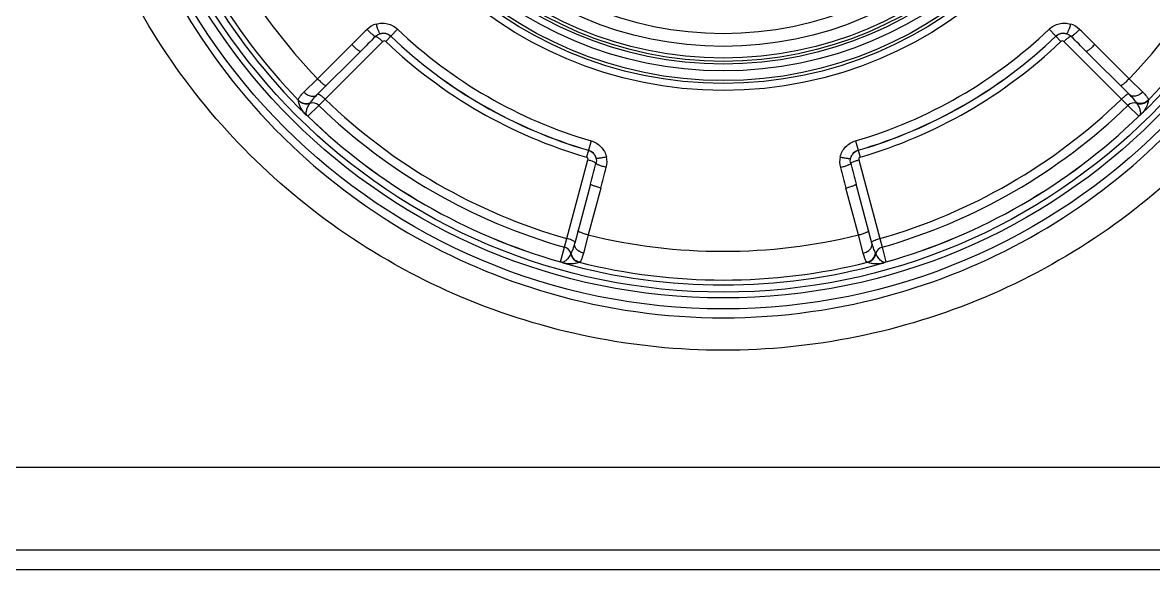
# Model space of a CAD drawing. Header units: millimetres. Extents: x -1538 to 3410, y -1646 to 2016.
# Drawn here: x 56.6 to 108.1, y -228.6 to -203.6 of the extents above; entities that cross this region are included whole.
import ezdxf

# ---------------------------------------------------------------- set-up
doc = ezdxf.new("R2010")
doc.units = ezdxf.units.MM
doc.header["$LTSCALE"] = 23.1
doc.layers.get('0').update_dxf_attribs({"linetype": 'CONTINUOUS'})

msp = doc.modelspace()

# ---------------------------------------------------------------- linework, layer by layer
at = {"linetype": 'Continuous'}
for p, q in [((73.394, -204.275), (73.168, -204.511)), ((73.397, -204.272), (73.394, -204.275)), ((73.704, -203.951), (73.397, -204.272)), ((103.365, -203.951), (103.671, -204.272)), ((103.675, -204.275), (103.671, -204.272)), ((103.675, -204.275), (103.9, -204.511)), ((70.059, -206.21), (71.621, -204.648)), ((73.028, -204.514), (70.404, -207.138)), ((106.664, -207.138), (104.041, -204.514)), ((105.447, -204.648), (107.01, -206.21)), ((70.048, -206.93), (72.015, -204.963)), ((105.054, -204.963), (107.02, -206.93)), ((69.443, -206.818), (70.059, -206.21)), ((107.01, -206.21), (107.626, -206.818)), ((70.112, -207.423), (69.62, -207.915)), ((70.404, -207.138), (70.112, -207.423)), ((106.956, -207.423), (106.664, -207.138)), ((107.449, -207.915), (106.956, -207.423)), ((69.489, -207.81), (69.489, -207.81)), ((69.563, -207.87), (69.585, -207.886)), ((69.563, -207.87), (69.563, -207.87)), ((69.585, -207.886), (69.619, -207.916)), ((69.62, -207.915), (69.619, -207.916)), ((107.449, -207.915), (107.449, -207.916)), ((107.505, -207.87), (107.506, -207.87)), ((107.506, -207.87), (107.579, -207.81)), ((107.579, -207.81), (107.579, -207.81)), ((82.394, -209.471), (82.302, -209.785)), ((82.394, -209.471), (82.395, -209.467)), ((82.519, -209.041), (82.395, -209.467)), ((94.549, -209.041), (94.674, -209.467)), ((94.674, -209.467), (94.675, -209.471)), ((94.675, -209.471), (94.766, -209.785)), ((81.41, -213.492), (82.37, -209.908)), ((94.698, -209.908), (95.659, -213.492)), ((82.488, -211.01), (81.768, -213.696)), ((95.301, -213.696), (94.581, -211.01)), ((82.957, -211.193), (82.385, -213.327)), ((94.683, -213.327), (94.111, -211.193)), ((81.309, -213.887), (81.41, -213.492)), ((82.385, -213.327), (82.167, -214.165)), ((94.902, -214.165), (94.683, -213.327)), ((95.659, -213.492), (95.76, -213.887)), ((81.128, -214.56), (81.309, -213.887)), ((95.76, -213.887), (95.94, -214.56)), ((81.128, -214.56), (81.128, -214.56)), ((81.196, -214.586), (81.284, -214.62)), ((81.196, -214.586), (81.196, -214.586)), ((81.284, -214.62), (81.284, -214.62)), ((95.784, -214.62), (95.784, -214.62)), ((95.872, -214.586), (95.873, -214.586)), ((95.94, -214.56), (95.94, -214.56)), ((454.316, -223.926), (-17.248, -223.926)), ((454.316, -227.702), (-17.248, -227.702)), ((-132.574, -228.574), (214.642, -228.574))]:
    msp.add_line(p, q, dxfattribs=at)
for points in [[(69.489, -207.81), (69.499, -207.82), (69.563, -207.87)], [(107.449, -207.916), (107.483, -207.886), (107.506, -207.87)], [(81.128, -214.56), (81.171, -214.575), (81.196, -214.586)], [(95.784, -214.62), (95.797, -214.616), (95.873, -214.586)], [(95.873, -214.586), (95.898, -214.575), (95.94, -214.56)]]:
    msp.add_lwpolyline(points, dxfattribs=at)
for radius in [28.259, 27.759, 27.493, 18.3, 17.98, 17.85, 17.411, 17.096, 16.974, 16.824, 16.292, 15.714]:
    msp.add_circle((88.534, -188.443), radius, dxfattribs=at)
for centre, radius, start, end in [((88.534, -188.443), 27.162, 194.5194, 225.4806), ((88.534, -188.443), 25.632, 196.1201, 223.8799), ((88.534, -188.443), 25.632, 316.1201, 343.8799), ((88.534, -188.443), 27.162, 314.5194, 345.4806), ((88.538, -188.584), 28.522, 194.468, 225.2613), ((88.534, -188.443), 26.94, 195.9106, 224.0894), ((88.534, -188.443), 26.94, 315.9106, 344.0894), ((73.007, -204.664), 0.989, 106.6445, 134.6713), ((104.061, -204.664), 0.989, 45.3284, 73.3557), ((190.455, -323.471), 168.049, 134.67055, 135.00269), ((335.937, -468.885), 373.242, 134.85168, 135.00012), ((73.048, -204.637), 0.5, 46.287, 106.5435), ((88.534, -188.443), 21.906, 226.2787, 253.7213), ((88.534, -188.443), 21.901, 226.279, 253.721), ((88.534, -188.443), 21.457, 226.279, 253.721), ((88.534, -188.443), 21.457, 286.279, 313.721), ((88.534, -188.443), 21.901, 286.279, 313.721), ((88.534, -188.443), 21.906, 286.2787, 313.7213), ((104.02, -204.637), 0.5, 73.4567, 133.713), ((-158.875, -468.891), 373.251, 44.99988, 45.14832), ((-13.383, -323.467), 168.043, 44.99731, 45.32945), ((88.534, -188.443), 22.233, 226.2787, 253.7213), ((88.534, -188.443), 22.233, 286.2787, 313.7213), ((69.553, -206.854), 0.5, 224.1501, 288.1903), ((69.833, -207.71), 0.4, 45.8206, 108.0736), ((88.534, -188.443), 26.45, 225.8536, 254.1464), ((88.534, -188.443), 26.042, 225.8776, 254.1224), ((88.534, -188.443), 26.042, 285.8776, 314.1224), ((88.534, -188.443), 26.45, 285.8536, 314.1464), ((107.235, -207.71), 0.4, 71.9219, 134.1789), ((107.515, -206.854), 0.5, 251.8199, 315.8518), ((70.795, -206.693), 1.718, 217.2588, 220.5623), ((69.829, -207.462), 0.486, 225.6716, 228.5538), ((69.83, -207.462), 0.487, 228.5567, 236.8432), ((69.342, -208.201), 0.398, 51.0618, 56.3017), ((69.343, -208.201), 0.398, 45.8343, 51.0595), ((88.534, -188.443), 27.147, 225.8321, 254.1679), ((88.534, -188.443), 27.146, 225.8321, 254.1679), ((88.534, -188.443), 27.146, 285.8321, 314.1679), ((88.534, -188.443), 27.147, 285.8321, 314.1679), ((107.726, -208.201), 0.399, 123.7044, 134.1547), ((107.239, -207.462), 0.487, 303.1566, 314.3266), ((107.315, -207.793), 0.205, 338.048, 339.0744), ((88.573, -188.547), 28.572, 225.263, 225.5991), ((88.535, -188.585), 28.519, 225.6002, 253.9308), ((88.533, -188.585), 28.519, 286.0696, 314.4003), ((82.254, -209.951), 0.5, 13.4566, 73.713), ((94.815, -209.951), 0.5, 106.287, 166.5434), ((82.25, -210.001), 0.989, 345.3294, 13.3548), ((94.818, -210.001), 0.989, 166.6447, 194.6712), ((-278.045, -114.405), 373.251, 344.99988, 345.14832), ((-79.358, -167.692), 168.043, 344.99731, 345.32945), ((256.432, -167.691), 168.049, 194.67055, 195.00269), ((455.105, -114.407), 373.242, 194.85168, 195.00012), ((88.534, -188.443), 25.632, 256.1201, 283.8799), ((81.2, -214.272), 0.4, 11.9219, 74.1789), ((95.869, -214.272), 0.4, 105.8206, 168.0736), ((81.019, -214.943), 0.399, 63.7044, 74.1547), ((81.167, -214.383), 0.205, 278.048, 279.0763), ((81.416, -214.151), 0.487, 243.1566, 254.3266), ((81.166, -214.377), 0.211, 279.0822, 281.2181), ((88.534, -188.443), 27.162, 254.5194, 285.4806), ((82.08, -214.087), 0.5, 191.8199, 255.8518), ((88.534, -188.443), 26.94, 255.9106, 284.0894), ((94.988, -214.087), 0.5, 284.1501, 348.1903), ((95.653, -214.152), 0.486, 285.6716, 288.5537), ((95.653, -214.151), 0.487, 288.5567, 296.8432), ((95.901, -214.382), 0.206, 260.4529, 261.9495), ((96.049, -214.943), 0.399, 105.8461, 116.2948), ((88.534, -188.59), 28.514, 253.9297, 286.0707)]:
    msp.add_arc(centre, radius, start, end, dxfattribs=at)
for points, knots in [([(119.051, -187.926), (119.06, -189.893), (118.695, -193.844), (117.015, -199.556), (114.248, -204.862), (110.483, -209.555), (105.839, -213.446), (98.72, -217.337), (88.534, -219.419), (78.348, -217.337), (71.229, -213.446), (66.586, -209.555), (62.82, -204.862), (60.053, -199.556), (58.373, -193.844), (58.009, -189.893), (58.018, -187.926)], [0, 0, 0, 0, 0.061537, 0.123239, 0.185206, 0.247553, 0.310319, 0.373488, 0.5, 0.626512, 0.689681, 0.752447, 0.814794, 0.87676, 0.938463, 1, 1, 1, 1]), ([(72.724, -203.717), (72.808, -203.692), (72.983, -203.663), (73.248, -203.69), (73.497, -203.785), (73.64, -203.89), (73.704, -203.951)], [0, 0, 0, 0, 0.249466, 0.499331, 0.749551, 1, 1, 1, 1]), ([(72.724, -203.717), (72.741, -203.774), (72.768, -203.857), (72.806, -203.961), (72.832, -204.027), (72.855, -204.08), (72.875, -204.121), (72.89, -204.145), (72.901, -204.157), (72.906, -204.157)], [0, 0, 0, 0, 0.37472, 0.543351, 0.691506, 0.814322, 0.907971, 0.96962, 1, 1, 1, 1]), ([(103.365, -203.951), (103.428, -203.89), (103.572, -203.785), (103.821, -203.69), (104.085, -203.663), (104.261, -203.692), (104.345, -203.717)], [0, 0, 0, 0, 0.250446, 0.500668, 0.750532, 1, 1, 1, 1]), ([(104.345, -203.717), (104.327, -203.774), (104.3, -203.857), (104.263, -203.961), (104.237, -204.027), (104.214, -204.08), (104.194, -204.121), (104.179, -204.145), (104.167, -204.157), (104.163, -204.157)], [0, 0, 0, 0, 0.374727, 0.543359, 0.691512, 0.814326, 0.907972, 0.969619, 1, 1, 1, 1]), ([(72.312, -203.961), (72.355, -204.004), (72.418, -204.066), (72.502, -204.142), (72.558, -204.19), (72.607, -204.229), (72.647, -204.258), (72.675, -204.274), (72.693, -204.281), (72.699, -204.28)], [0, 0, 0, 0, 0.361246, 0.52648, 0.673613, 0.797802, 0.895147, 0.96263, 1, 1, 1, 1]), ([(72.699, -204.28), (72.705, -204.278), (72.722, -204.28), (72.764, -204.296), (72.833, -204.342), (72.927, -204.418), (72.993, -204.48), (73.028, -204.514)], [0, 0, 0, 0, 0.044984, 0.115733, 0.337115, 0.644949, 1, 1, 1, 1]), ([(72.906, -204.157), (72.989, -204.132), (73.172, -204.124), (73.334, -204.211), (73.397, -204.272)], [0, 0, 0, 0, 0.495921, 1, 1, 1, 1]), ([(103.671, -204.272), (103.735, -204.211), (103.897, -204.124), (104.08, -204.132), (104.163, -204.157)], [0, 0, 0, 0, 0.50408, 1, 1, 1, 1]), ([(104.369, -204.28), (104.364, -204.278), (104.347, -204.28), (104.304, -204.296), (104.235, -204.342), (104.141, -204.418), (104.075, -204.48), (104.041, -204.514)], [0, 0, 0, 0, 0.044983, 0.115731, 0.33711, 0.644943, 1, 1, 1, 1]), ([(104.757, -203.961), (104.714, -204.004), (104.65, -204.066), (104.566, -204.142), (104.51, -204.19), (104.462, -204.229), (104.422, -204.258), (104.393, -204.274), (104.376, -204.281), (104.369, -204.28)], [0, 0, 0, 0, 0.361252, 0.526487, 0.673621, 0.79781, 0.895154, 0.962634, 1, 1, 1, 1]), ([(71.621, -204.648), (71.666, -204.693), (71.733, -204.757), (71.822, -204.836), (71.879, -204.885), (71.928, -204.923), (71.968, -204.949), (71.993, -204.963), (72.011, -204.967), (72.015, -204.963)], [0, 0, 0, 0, 0.376088, 0.546397, 0.695929, 0.819241, 0.912118, 0.97163, 1, 1, 1, 1]), ([(73.168, -204.511), (73.15, -204.494), (73.097, -204.473), (73.045, -204.496), (73.028, -204.514)], [0, 0, 0, 0, 0.502184, 1, 1, 1, 1]), ([(104.041, -204.514), (104.023, -204.496), (103.972, -204.473), (103.919, -204.494), (103.9, -204.511)], [0, 0, 0, 0, 0.497816, 1, 1, 1, 1]), ([(105.447, -204.648), (105.402, -204.693), (105.335, -204.757), (105.247, -204.836), (105.189, -204.885), (105.14, -204.923), (105.1, -204.949), (105.075, -204.963), (105.057, -204.967), (105.054, -204.963)], [0, 0, 0, 0, 0.376088, 0.546397, 0.695929, 0.819241, 0.912118, 0.97163, 1, 1, 1, 1]), ([(70.059, -206.21), (70.104, -206.256), (70.171, -206.32), (70.259, -206.399), (70.317, -206.447), (70.366, -206.485), (70.406, -206.512), (70.431, -206.526), (70.449, -206.529), (70.452, -206.526)], [0, 0, 0, 0, 0.376102, 0.54641, 0.695938, 0.819247, 0.912119, 0.971629, 1, 1, 1, 1]), ([(107.01, -206.21), (106.965, -206.256), (106.898, -206.32), (106.81, -206.399), (106.752, -206.447), (106.703, -206.485), (106.663, -206.512), (106.638, -206.526), (106.62, -206.529), (106.617, -206.526)], [0, 0, 0, 0, 0.37609, 0.546395, 0.695922, 0.819232, 0.912109, 0.971624, 1, 1, 1, 1]), ([(69.185, -207.188), (69.181, -207.182), (69.179, -207.166), (69.191, -207.121), (69.236, -207.046), (69.324, -206.939), (69.399, -206.862), (69.443, -206.818)], [0, 0, 0, 0, 0.040574, 0.101729, 0.299252, 0.60089, 1, 1, 1, 1]), ([(69.443, -206.818), (69.488, -206.865), (69.589, -206.943), (69.757, -207.009), (69.922, -207.012), (70.015, -206.963), (70.048, -206.93)], [0, 0, 0, 0, 0.28904, 0.557234, 0.792097, 1, 1, 1, 1]), ([(69.732, -207.296), (69.745, -207.276), (69.781, -207.227), (69.883, -207.101), (69.977, -207.001), (70.048, -206.93)], [0, 0, 0, 0, 0.151121, 0.375718, 1, 1, 1, 1]), ([(70.071, -206.907), (70.074, -206.903), (70.09, -206.901), (70.132, -206.915), (70.165, -206.936), (70.19, -206.953)], [0, 0, 0, 0, 0.121915, 0.322176, 1, 1, 1, 1]), ([(106.998, -206.907), (106.994, -206.903), (106.978, -206.901), (106.937, -206.915), (106.904, -206.936), (106.879, -206.953)], [0, 0, 0, 0, 0.121914, 0.322173, 1, 1, 1, 1]), ([(107.626, -206.818), (107.58, -206.865), (107.48, -206.943), (107.311, -207.009), (107.147, -207.012), (107.053, -206.963), (107.02, -206.93)], [0, 0, 0, 0, 0.28904, 0.557235, 0.792098, 1, 1, 1, 1]), ([(107.02, -206.93), (107.092, -207.001), (107.186, -207.101), (107.287, -207.227), (107.324, -207.276), (107.337, -207.296)], [0, 0, 0, 0, 0.624296, 0.848836, 1, 1, 1, 1]), ([(107.626, -206.818), (107.67, -206.862), (107.745, -206.939), (107.832, -207.046), (107.878, -207.121), (107.89, -207.166), (107.887, -207.182), (107.884, -207.188)], [0, 0, 0, 0, 0.399102, 0.700743, 0.898243, 0.959407, 1, 1, 1, 1]), ([(69.195, -207.203), (69.194, -207.201), (69.19, -207.196), (69.187, -207.191), (69.185, -207.188)], [0, 0, 0, 0, 0.32785, 1, 1, 1, 1]), ([(69.185, -207.188), (69.252, -207.257), (69.435, -207.357), (69.642, -207.334), (69.732, -207.296)], [0, 0, 0, 0, 0.498106, 1, 1, 1, 1]), ([(69.427, -207.733), (69.349, -207.63), (69.246, -207.46), (69.198, -207.268), (69.195, -207.203)], [0, 0, 0, 0, 0.664893, 1, 1, 1, 1]), ([(69.566, -207.634), (69.574, -207.606), (69.61, -207.499), (69.665, -207.399), (69.709, -207.329)], [0, 0, 0, 0, 0.261991, 1, 1, 1, 1]), ([(69.709, -207.329), (69.71, -207.328), (69.718, -207.317), (69.725, -207.306), (69.732, -207.296)], [0, 0, 0, 0, 0.119525, 1, 1, 1, 1]), ([(70.19, -206.953), (70.225, -206.978), (70.299, -207.037), (70.368, -207.102), (70.404, -207.138)], [0, 0, 0, 0, 0.46031, 1, 1, 1, 1]), ([(106.879, -206.953), (106.843, -206.978), (106.769, -207.037), (106.7, -207.102), (106.664, -207.138)], [0, 0, 0, 0, 0.460309, 1, 1, 1, 1]), ([(107.884, -207.188), (107.816, -207.257), (107.634, -207.357), (107.427, -207.334), (107.337, -207.296)], [0, 0, 0, 0, 0.498105, 1, 1, 1, 1]), ([(107.337, -207.296), (107.34, -207.3), (107.347, -207.312), (107.354, -207.323), (107.359, -207.329)], [0, 0, 0, 0, 0.375999, 1, 1, 1, 1]), ([(107.359, -207.329), (107.389, -207.376), (107.445, -207.475), (107.488, -207.581), (107.503, -207.637)], [0, 0, 0, 0, 0.486731, 1, 1, 1, 1]), ([(107.874, -207.203), (107.871, -207.272), (107.838, -207.395), (107.74, -207.601), (107.647, -207.731), (107.579, -207.81)], [0, 0, 0, 0, 0.30625, 0.54501, 1, 1, 1, 1]), ([(107.884, -207.188), (107.881, -207.191), (107.878, -207.196), (107.874, -207.201), (107.874, -207.203)], [0, 0, 0, 0, 0.67233, 1, 1, 1, 1]), ([(69.547, -207.798), (69.547, -207.792), (69.545, -207.772), (69.546, -207.752), (69.547, -207.737)], [0, 0, 0, 0, 0.26621, 1, 1, 1, 1]), ([(69.547, -207.737), (69.548, -207.728), (69.552, -207.694), (69.559, -207.659), (69.566, -207.634)], [0, 0, 0, 0, 0.263094, 1, 1, 1, 1]), ([(69.555, -207.843), (69.553, -207.839), (69.55, -207.824), (69.548, -207.809), (69.547, -207.798)], [0, 0, 0, 0, 0.273346, 1, 1, 1, 1]), ([(69.563, -207.87), (69.562, -207.867), (69.559, -207.858), (69.556, -207.849), (69.555, -207.843)], [0, 0, 0, 0, 0.275051, 1, 1, 1, 1]), ([(107.503, -207.637), (107.507, -207.653), (107.525, -207.727), (107.528, -207.81), (107.506, -207.866)], [0, 0, 0, 0, 0.211204, 1, 1, 1, 1]), ([(82.395, -209.467), (82.479, -209.491), (82.636, -209.588), (82.72, -209.751), (82.74, -209.835)], [0, 0, 0, 0, 0.504081, 1, 1, 1, 1]), ([(82.519, -209.041), (82.604, -209.065), (82.767, -209.137), (82.973, -209.305), (83.129, -209.521), (83.192, -209.687), (83.212, -209.772)], [0, 0, 0, 0, 0.250446, 0.500669, 0.750533, 1, 1, 1, 1]), ([(93.856, -209.772), (93.876, -209.687), (93.939, -209.521), (94.095, -209.305), (94.302, -209.137), (94.465, -209.065), (94.549, -209.041)], [0, 0, 0, 0, 0.249467, 0.49933, 0.749553, 1, 1, 1, 1]), ([(94.329, -209.835), (94.348, -209.751), (94.433, -209.588), (94.589, -209.491), (94.674, -209.467)], [0, 0, 0, 0, 0.495921, 1, 1, 1, 1]), ([(82.37, -209.908), (82.377, -209.883), (82.371, -209.827), (82.327, -209.792), (82.302, -209.785)], [0, 0, 0, 0, 0.497816, 1, 1, 1, 1]), ([(82.737, -210.075), (82.736, -210.069), (82.726, -210.056), (82.69, -210.027), (82.616, -209.99), (82.504, -209.947), (82.417, -209.92), (82.37, -209.908)], [0, 0, 0, 0, 0.044982, 0.115729, 0.337107, 0.644942, 1, 1, 1, 1]), ([(83.212, -209.772), (83.154, -209.786), (83.069, -209.804), (82.96, -209.823), (82.89, -209.834), (82.832, -209.841), (82.787, -209.844), (82.759, -209.843), (82.742, -209.839), (82.74, -209.835)], [0, 0, 0, 0, 0.374726, 0.543358, 0.691511, 0.814325, 0.907972, 0.969619, 1, 1, 1, 1]), ([(93.856, -209.772), (93.915, -209.786), (94, -209.804), (94.109, -209.823), (94.178, -209.834), (94.236, -209.841), (94.281, -209.844), (94.31, -209.843), (94.326, -209.839), (94.329, -209.835)], [0, 0, 0, 0, 0.37472, 0.543351, 0.691506, 0.814322, 0.907971, 0.96962, 1, 1, 1, 1]), ([(94.332, -210.075), (94.333, -210.069), (94.342, -210.056), (94.378, -210.027), (94.452, -209.99), (94.565, -209.947), (94.652, -209.92), (94.698, -209.908)], [0, 0, 0, 0, 0.044984, 0.115733, 0.337115, 0.644949, 1, 1, 1, 1]), ([(94.766, -209.785), (94.742, -209.792), (94.698, -209.827), (94.692, -209.883), (94.698, -209.908)], [0, 0, 0, 0, 0.502184, 1, 1, 1, 1]), ([(83.207, -210.251), (83.148, -210.236), (83.063, -210.212), (82.955, -210.177), (82.885, -210.153), (82.827, -210.13), (82.783, -210.11), (82.754, -210.093), (82.739, -210.081), (82.737, -210.075)], [0, 0, 0, 0, 0.361252, 0.526487, 0.673621, 0.79781, 0.895154, 0.962634, 1, 1, 1, 1]), ([(93.862, -210.251), (93.921, -210.236), (94.006, -210.212), (94.114, -210.177), (94.183, -210.153), (94.241, -210.13), (94.286, -210.11), (94.315, -210.093), (94.33, -210.081), (94.332, -210.075)], [0, 0, 0, 0, 0.361246, 0.52648, 0.673613, 0.797802, 0.895147, 0.96263, 1, 1, 1, 1]), ([(82.957, -211.193), (82.896, -211.176), (82.806, -211.151), (82.694, -211.113), (82.623, -211.088), (82.566, -211.064), (82.523, -211.043), (82.498, -211.028), (82.486, -211.014), (82.488, -211.01)], [0, 0, 0, 0, 0.376088, 0.546397, 0.695929, 0.819241, 0.912118, 0.97163, 1, 1, 1, 1]), ([(94.111, -211.193), (94.173, -211.176), (94.262, -211.151), (94.374, -211.113), (94.445, -211.088), (94.502, -211.064), (94.545, -211.043), (94.57, -211.028), (94.582, -211.014), (94.581, -211.01)], [0, 0, 0, 0, 0.376088, 0.546397, 0.695929, 0.819241, 0.912118, 0.97163, 1, 1, 1, 1]), ([(81.754, -213.631), (81.738, -213.617), (81.694, -213.592), (81.58, -213.542), (81.481, -213.511), (81.41, -213.492)], [0, 0, 0, 0, 0.168719, 0.404331, 1, 1, 1, 1]), ([(81.776, -213.665), (81.777, -213.66), (81.772, -213.645), (81.761, -213.636), (81.754, -213.631)], [0, 0, 0, 0, 0.378411, 1, 1, 1, 1]), ([(82.385, -213.327), (82.324, -213.311), (82.234, -213.285), (82.122, -213.248), (82.051, -213.222), (81.994, -213.199), (81.951, -213.177), (81.927, -213.163), (81.914, -213.149), (81.916, -213.144)], [0, 0, 0, 0, 0.37609, 0.546395, 0.695922, 0.819232, 0.912109, 0.971624, 1, 1, 1, 1]), ([(94.683, -213.327), (94.745, -213.311), (94.834, -213.285), (94.946, -213.248), (95.017, -213.222), (95.074, -213.199), (95.117, -213.177), (95.142, -213.163), (95.154, -213.149), (95.153, -213.144)], [0, 0, 0, 0, 0.376102, 0.54641, 0.695938, 0.819247, 0.912119, 0.971629, 1, 1, 1, 1]), ([(95.292, -213.665), (95.291, -213.66), (95.297, -213.645), (95.308, -213.636), (95.315, -213.631)], [0, 0, 0, 0, 0.378412, 1, 1, 1, 1]), ([(95.315, -213.631), (95.331, -213.617), (95.375, -213.592), (95.488, -213.542), (95.587, -213.511), (95.659, -213.492)], [0, 0, 0, 0, 0.16872, 0.404333, 1, 1, 1, 1]), ([(81.609, -214.153), (81.606, -214.158), (81.6, -214.17), (81.594, -214.182), (81.591, -214.189)], [0, 0, 0, 0, 0.375999, 1, 1, 1, 1]), ([(81.768, -213.696), (81.742, -213.793), (81.702, -213.925), (81.644, -214.076), (81.62, -214.132), (81.609, -214.153)], [0, 0, 0, 0, 0.624296, 0.848836, 1, 1, 1, 1]), ([(81.976, -214.573), (81.882, -214.549), (81.704, -214.441), (81.621, -214.25), (81.609, -214.153)], [0, 0, 0, 0, 0.498105, 1, 1, 1, 1]), ([(82.167, -214.165), (82.104, -214.148), (81.986, -214.101), (81.845, -213.987), (81.76, -213.846), (81.756, -213.741), (81.768, -213.696)], [0, 0, 0, 0, 0.28904, 0.557235, 0.792098, 1, 1, 1, 1]), ([(94.902, -214.165), (94.965, -214.148), (95.083, -214.101), (95.224, -213.988), (95.309, -213.847), (95.313, -213.741), (95.301, -213.696)], [0, 0, 0, 0, 0.28904, 0.557234, 0.792097, 1, 1, 1, 1]), ([(95.092, -214.573), (95.186, -214.549), (95.364, -214.441), (95.448, -214.25), (95.46, -214.153)], [0, 0, 0, 0, 0.498106, 1, 1, 1, 1]), ([(95.46, -214.153), (95.449, -214.132), (95.425, -214.076), (95.367, -213.925), (95.327, -213.793), (95.301, -213.696)], [0, 0, 0, 0, 0.151121, 0.375718, 1, 1, 1, 1]), ([(95.478, -214.189), (95.477, -214.188), (95.471, -214.176), (95.465, -214.164), (95.46, -214.153)], [0, 0, 0, 0, 0.119525, 1, 1, 1, 1]), ([(81.591, -214.189), (81.552, -214.264), (81.483, -214.376), (81.357, -214.514), (81.264, -214.573), (81.207, -214.584)], [0, 0, 0, 0, 0.448045, 0.691092, 1, 1, 1, 1]), ([(81.958, -214.572), (81.896, -214.604), (81.773, -214.637), (81.546, -214.655), (81.387, -214.639), (81.284, -214.62)], [0, 0, 0, 0, 0.30625, 0.54501, 1, 1, 1, 1]), ([(81.976, -214.573), (81.972, -214.572), (81.966, -214.572), (81.96, -214.571), (81.958, -214.572)], [0, 0, 0, 0, 0.67233, 1, 1, 1, 1]), ([(82.167, -214.165), (82.151, -214.224), (82.122, -214.328), (82.073, -214.457), (82.031, -214.534), (81.998, -214.567), (81.982, -214.573), (81.976, -214.573)], [0, 0, 0, 0, 0.399102, 0.700743, 0.898243, 0.959407, 1, 1, 1, 1]), ([(95.092, -214.573), (95.086, -214.573), (95.071, -214.567), (95.038, -214.534), (94.996, -214.457), (94.947, -214.328), (94.917, -214.224), (94.902, -214.165)], [0, 0, 0, 0, 0.040574, 0.101729, 0.299252, 0.60089, 1, 1, 1, 1]), ([(95.11, -214.572), (95.109, -214.571), (95.102, -214.572), (95.096, -214.572), (95.092, -214.573)], [0, 0, 0, 0, 0.32785, 1, 1, 1, 1]), ([(95.784, -214.62), (95.682, -214.639), (95.523, -214.655), (95.295, -214.637), (95.172, -214.604), (95.11, -214.572)], [0, 0, 0, 0, 0.45499, 0.693751, 1, 1, 1, 1]), ([(95.719, -214.511), (95.665, -214.466), (95.576, -214.362), (95.507, -214.247), (95.478, -214.189)], [0, 0, 0, 0, 0.519063, 1, 1, 1, 1]), ([(95.769, -214.546), (95.764, -214.543), (95.747, -214.532), (95.731, -214.52), (95.719, -214.511)], [0, 0, 0, 0, 0.260852, 1, 1, 1, 1]), ([(95.802, -214.564), (95.799, -214.563), (95.788, -214.557), (95.777, -214.551), (95.769, -214.546)], [0, 0, 0, 0, 0.26124, 1, 1, 1, 1]), ([(95.867, -214.585), (95.861, -214.584), (95.838, -214.579), (95.817, -214.571), (95.802, -214.564)], [0, 0, 0, 0, 0.294108, 1, 1, 1, 1])]:
    msp.add_open_spline(points, degree=3, knots=knots, dxfattribs=at)
for points in [[(72.699, -204.28), (72.756, -204.224), (72.829, -204.181), (72.906, -204.157)], [(104.163, -204.157), (104.239, -204.181), (104.312, -204.224), (104.369, -204.28)], [(82.74, -209.835), (82.758, -209.913), (82.757, -209.998), (82.737, -210.075)], [(94.332, -210.075), (94.311, -209.998), (94.31, -209.913), (94.329, -209.835)]]:
    msp.add_open_spline(points, degree=3, dxfattribs=at)

doc.saveas('drawing.dxf')
